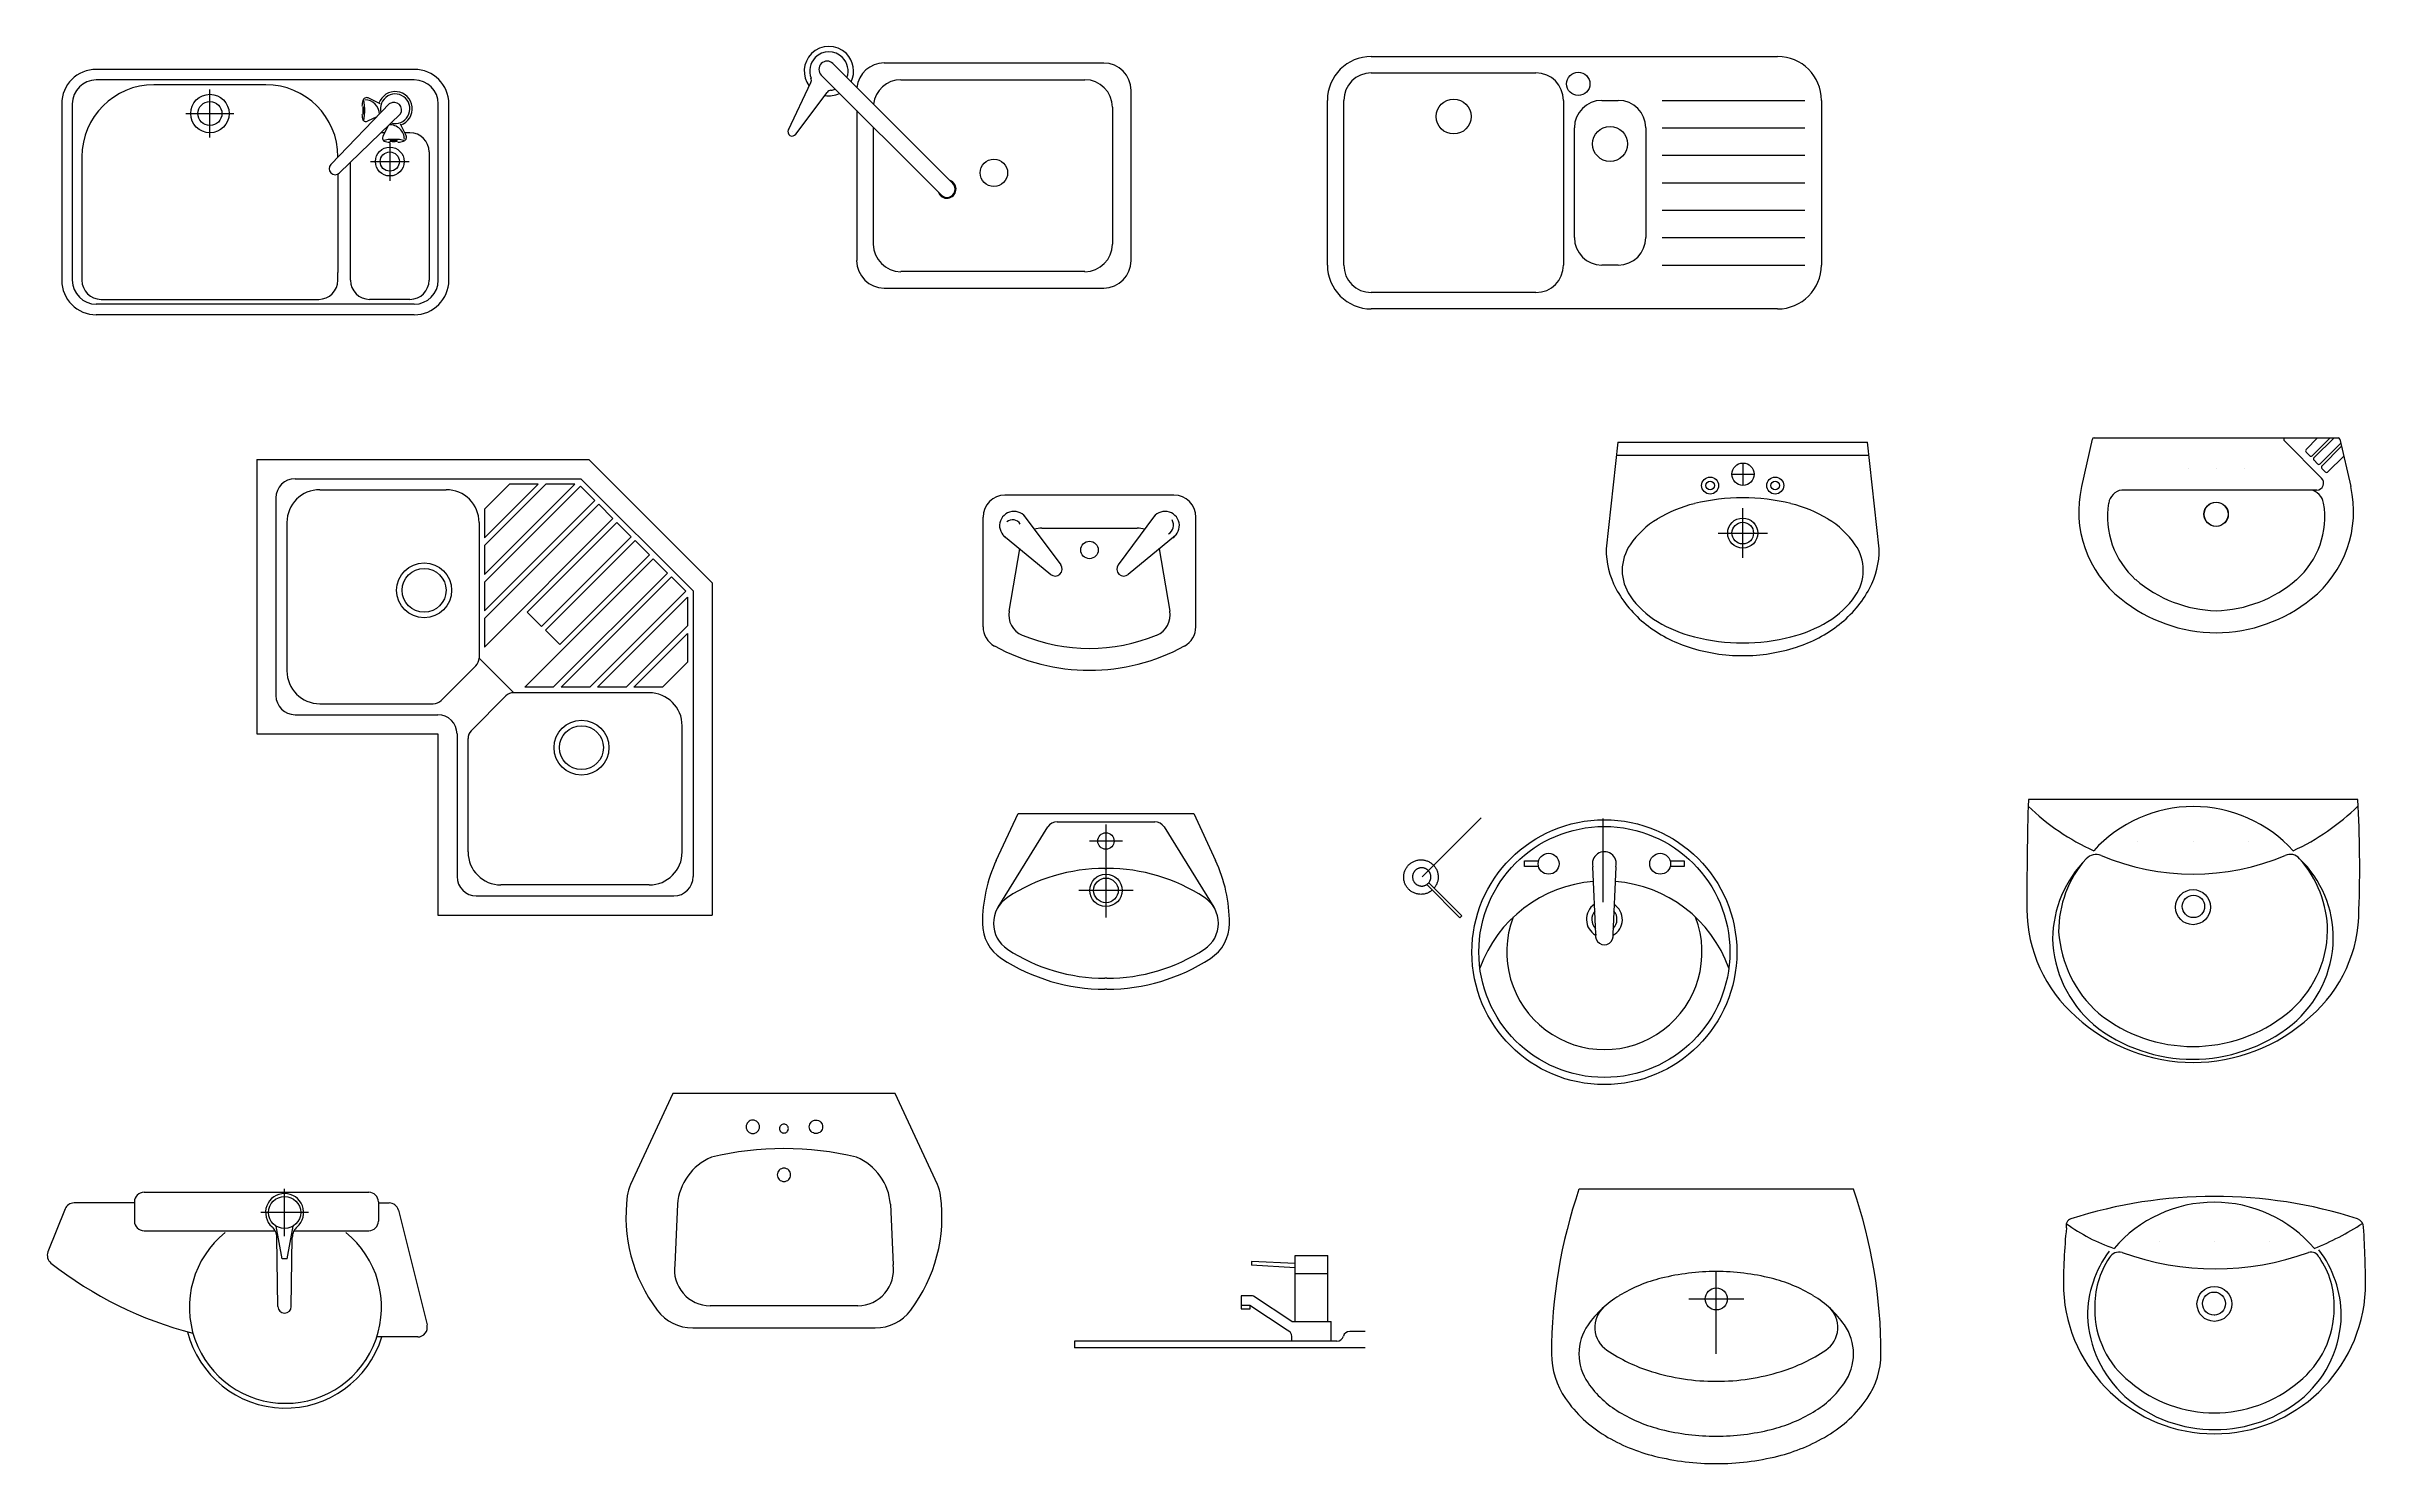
# Model space of a CAD drawing. Header units: centimetres. Extents: x 1964 to 2800, y 7671 to 8291.
# Drawn here: x 2270.3 to 2753.2, y 7995.6 to 8290.7 of the extents above; entities that cross this region are included whole.
import ezdxf

# ---------------------------------------------------------------- set-up
doc = ezdxf.new("R2010")
doc.units = ezdxf.units.CM
doc.header["$LTSCALE"] = 12.7
doc.styles.add('Txt', font='txt_____.ttf')

# ---------------------------------------------------------------- blocks, each defined once
blk = doc.blocks.new('Group-5')
for p, q in [((1253.12, 2000.23), (1259.97, 2000.23)), ((1253.12, 1986.51), (1253.12, 2000.23)), ((1259.97, 1986.51), (1259.97, 2000.23)), ((1244.06, 1999), (1244.02, 1998.19)), ((1253.12, 1997.63), (1244.02, 1998.19)), ((1253.12, 1998.58), (1244.06, 1999)), ((1253.12, 1996.45), (1259.97, 1996.45)), ((1241.89, 1991.8), (1241.89, 1989.09)), ((1244.07, 1991.8), (1241.89, 1991.8)), ((1243.7, 1989.83), (1241.89, 1989.83)), ((1251.45, 1984.66), (1243.7, 1989.83)), ((1243.75, 1989.09), (1243.75, 1989.81)), ((1252.43, 1986.51), (1244.46, 1991.75)), ((1241.89, 1989.09), (1243.75, 1989.09)), ((1252.43, 1986.51), (1260.66, 1986.51)), ((1260.66, 1982.4), (1260.66, 1986.51)), ((1207.2, 1982.4), (1207.2, 1981.02)), ((1261.85, 1982.4), (1207.2, 1982.4)), ((1267.74, 1981.02), (1207.2, 1981.02)), ((1252.43, 1982.4), (1252.43, 1983.34)), ((1267.74, 1984.42), (1264.5, 1984.42))]:
    blk.add_line(p, q)
for centre, start, end in [((1244.07, 1990.43), 73.4069, 90), ((1251.06, 1983.34), 0, 73.4069), ((1261.85, 1983.77), 270, 344.7325), ((1264.5, 1983.04), 90, 164.7325)]:
    blk.add_arc(centre, 1.37, start, end)
blk = doc.blocks.new('Group-6')
for p, q in [((1123.56, 2033.93), (1114.75, 2015.02)), ((1169.85, 2033.93), (1123.56, 2033.93)), ((1178.66, 2015.02), (1169.85, 2033.93)), ((1124.54, 2010.88), (1124, 1998.3)), ((1168.87, 2010.88), (1169.42, 1998.3)), ((1162.1, 1989.77), (1131.32, 1989.77)), ((1127.71, 1985.14), (1165.71, 1985.14))]:
    blk.add_line(p, q)
at = {"flags": 128}
for points in [[(1138.84, 2027.01, 0.414214), (1140.23, 2025.62, 0.414214), (1141.61, 2027.01, 0.414214), (1140.23, 2028.4, 0.414214)], [(1154.76, 2027.01, -0.414214), (1153.37, 2025.62, -0.414214), (1151.98, 2027.01, -0.414214), (1153.37, 2028.4, -0.414214)], [(1145.78, 2026.65, 0.414214), (1146.71, 2025.72, 0.414214), (1147.63, 2026.65, 0.414214), (1146.71, 2027.57, 0.414214)], [(1145.32, 2017.01, 0.414214), (1146.71, 2015.63, 0.414214), (1148.1, 2017.01, 0.414214), (1146.71, 2018.4, 0.414214)]]:
    blk.add_lwpolyline(points, format="xyb", close=True, dxfattribs=at)
for centre, radius, start, end in [((1136.06, 2010.02), 11.55, 112.7904, 175.7572), ((1146.71, 1957.79), 64.68, 76.4827, 103.5173), ((1157.35, 2010.02), 11.55, 4.2428, 67.2096), ((1123.27, 2011.39), 9.26, 156.8838, 172.2679), ((1170.15, 2011.39), 9.26, 7.7321, 23.1162), ((1146.11, 2008.29), 32.31, 172.2679, 217.0321), ((1147.3, 2008.29), 32.31, 322.9679, 7.7321), ((1131.32, 1997.18), 7.41, 171.2948, 270), ((1162.1, 1997.18), 7.41, 270, 8.7052), ((1127.71, 1994.4), 9.26, 217.0321, 270), ((1165.71, 1994.4), 9.26, 270, 322.9679)]:
    blk.add_arc(centre, radius, start, end)
blk = doc.blocks.new('Group-7')
for p, q in [((1036.93, 2165.97), (1036.93, 2108.82)), ((1036.93, 2165.97), (1106.08, 2165.97)), ((1131.79, 2140.25), (1106.08, 2165.97)), ((1044.93, 2161.97), (1104.42, 2161.97)), ((1050.07, 2159.68), (1076.36, 2159.68)), ((1103.14, 2160.82), (1084.36, 2142.05)), ((1095.54, 2160.82), (1084.36, 2149.64)), ((1089.56, 2160.82), (1084.36, 2155.62)), ((1097.16, 2160.82), (1084.36, 2148.03)), ((1104.35, 2160.42), (1084.36, 2140.43)), ((1095.54, 2160.82), (1089.56, 2160.82)), ((1103.14, 2160.82), (1097.16, 2160.82)), ((1107.33, 2157.44), (1104.35, 2160.42)), ((1127.79, 2138.59), (1104.42, 2161.97)), ((1040.93, 2157.97), (1040.93, 2116.82)), ((1107.33, 2157.44), (1084.36, 2134.48)), ((1108.13, 2156.64), (1084.36, 2132.86)), ((1084.36, 2155.62), (1084.36, 2149.64)), ((1111.11, 2153.66), (1084.36, 2126.91)), ((1111.11, 2153.66), (1108.13, 2156.64)), ((1043.21, 2152.82), (1043.21, 2121.96)), ((1083.22, 2152.82), (1083.22, 2124.62)), ((1111.92, 2152.85), (1093.25, 2134.18)), ((1114.89, 2149.88), (1096.23, 2131.21)), ((1115.7, 2149.07), (1097.03, 2130.4)), ((1114.89, 2149.88), (1111.92, 2152.85)), ((1118.68, 2146.09), (1115.7, 2149.07)), ((1084.36, 2148.03), (1084.36, 2142.05)), ((1119.49, 2145.28), (1092.74, 2118.53)), ((1118.68, 2146.09), (1100.01, 2127.42)), ((1122.46, 2142.31), (1119.49, 2145.28)), ((1084.36, 2140.43), (1084.36, 2134.48)), ((1122.46, 2142.31), (1098.69, 2118.53)), ((1123.27, 2141.5), (1100.3, 2118.53)), ((1126.25, 2138.52), (1123.27, 2141.5)), ((1131.79, 2140.25), (1131.79, 2071.1)), ((1126.25, 2138.52), (1106.26, 2118.53)), ((1126.65, 2137.31), (1107.87, 2118.53)), ((1126.65, 2137.31), (1126.65, 2131.33)), ((1127.79, 2138.59), (1127.79, 2079.1)), ((1084.36, 2132.86), (1084.36, 2126.91)), ((1096.23, 2131.21), (1093.25, 2134.18)), ((1100.01, 2127.42), (1097.03, 2130.4)), ((1126.65, 2131.33), (1113.85, 2118.53)), ((1126.65, 2129.71), (1115.47, 2118.53)), ((1126.65, 2129.71), (1126.65, 2123.73)), ((1083.22, 2124.62), (1090.45, 2117.39)), ((1075.31, 2115.77), (1082.55, 2123.01)), ((1126.65, 2123.73), (1121.45, 2118.53)), ((1050.07, 2115.1), (1073.7, 2115.1)), ((1081.6, 2109.49), (1088.83, 2116.72)), ((1118.65, 2117.39), (1090.45, 2117.39)), ((1098.69, 2118.53), (1092.74, 2118.53)), ((1106.26, 2118.53), (1100.3, 2118.53)), ((1113.85, 2118.53), (1107.87, 2118.53)), ((1121.45, 2118.53), (1115.47, 2118.53)), ((1044.93, 2112.82), (1074.64, 2112.82)), ((1125.51, 2084.24), (1125.51, 2110.53)), ((1036.93, 2108.82), (1074.64, 2108.82)), ((1074.64, 2108.82), (1074.64, 2071.1)), ((1078.65, 2108.82), (1078.65, 2079.1)), ((1080.93, 2084.24), (1080.93, 2107.87)), ((1118.65, 2077.39), (1087.79, 2077.39)), ((1082.65, 2075.1), (1123.79, 2075.1)), ((1074.64, 2071.1), (1131.79, 2071.1))]:
    blk.add_line(p, q)
for centre, radius in [((1071.79, 2138.72), 5.72), ((1071.79, 2138.72), 4.57), ((1104.55, 2105.96), 5.72), ((1104.55, 2105.96), 4.57)]:
    blk.add_circle(centre, radius)
for centre, radius, start, end in [((1044.93, 2157.97), 4, 90, 180), ((1050.07, 2152.82), 6.86, 90, 180), ((1076.36, 2152.82), 6.86, 0, 90), ((1080.93, 2124.62), 2.29, 315, 0), ((1050.07, 2121.96), 6.86, 180, 270), ((1044.93, 2116.82), 4, 180, 270), ((1073.7, 2117.39), 2.29, 270, 315), ((1090.45, 2115.1), 2.29, 90, 135), ((1118.65, 2110.53), 6.86, 360, 90), ((1074.64, 2108.82), 4, 0, 90), ((1083.22, 2107.87), 2.29, 135, 180), ((1087.79, 2084.24), 6.86, 180, 270), ((1118.65, 2084.24), 6.86, 270, 360), ((1082.65, 2079.1), 4, 180, 270), ((1123.79, 2079.1), 4, 270, 0)]:
    blk.add_arc(centre, radius, start, end)
blk = doc.blocks.new('Group-9')
for p, q in [((1190.91, 2082.46), (1195.46, 2092.24)), ((1195.46, 2092.24), (1232.03, 2092.24)), ((1232.03, 2092.24), (1236.57, 2082.46)), ((1191.28, 2072.78), (1201.64, 2089.45)), ((1203.58, 2090.52), (1223.9, 2090.52)), ((1217.17, 2086.52), (1210.31, 2086.52)), ((1213.74, 2089.95), (1213.74, 2070.58)), ((1225.84, 2089.45), (1236.2, 2072.78)), ((1213.53, 2080.81), (1213.96, 2080.81)), ((1219.4, 2076.24), (1208.09, 2076.24)), ((1213.96, 2057.95), (1213.53, 2057.95)), ((1213.96, 2055.66), (1213.53, 2055.66))]:
    blk.add_line(p, q)
for centre, radius in [((1213.74, 2086.52), 1.71), ((1213.74, 2076.24), 3.37), ((1213.74, 2076.24), 2.57)]:
    blk.add_circle(centre, radius)
for centre, radius, start, end in [((1203.58, 2088.24), 2.29, 90, 148.1327), ((1223.9, 2088.24), 2.29, 31.8673, 90), ((1219.08, 2069.38), 31.06, 155.0952, 180), ((1208.4, 2069.38), 31.06, 0, 24.9048), ((1213.53, 2043.66), 37.15, 90, 123.1113), ((1213.96, 2043.66), 37.15, 56.8887, 90), ((1196.76, 2069.38), 6.44, 123.1113, 236.8887), ((1230.73, 2069.38), 6.44, 303.1113, 56.8887), ((1196.76, 2069.38), 8.73, 180, 236.8887), ((1230.73, 2069.38), 8.73, 303.1113, 0), ((1213.53, 2095.1), 39.43, 236.8887, 270), ((1213.53, 2095.1), 37.15, 236.8887, 270), ((1213.96, 2095.1), 37.15, 270, 303.1113), ((1213.96, 2095.1), 39.43, 270, 303.1113)]:
    blk.add_arc(centre, radius, start, end)
blk = doc.blocks.new('Group-10')
for p, q in [((1227.9, 2158.52), (1192.72, 2158.52)), ((1188.17, 2131.12), (1188.17, 2153.97)), ((1196.75, 2154.23), (1204.33, 2144.03)), ((1223.88, 2154.23), (1216.29, 2144.03)), ((1232.46, 2131.12), (1232.46, 2153.97)), ((1192.42, 2150.12), (1202.24, 2142.04)), ((1200.38, 2151.69), (1220.25, 2151.69)), ((1228.2, 2150.12), (1218.39, 2142.04)), ((1193.57, 2134.38), (1195.79, 2147.34)), ((1224.84, 2147.34), (1227.06, 2134.38))]:
    blk.add_line(p, q)
blk.add_circle((1210.31, 2147.13), 1.82)
for centre, radius, start, end in [((1192.72, 2153.97), 4.56, 90, 180), ((1227.9, 2153.97), 4.56, 0, 90), ((1194.59, 2152.17), 2.99, 29.6794, 237.4895), ((1226.04, 2152.17), 2.99, 302.5105, 150.3206), ((1194.3, 2151.5), 1.91, 32.4013, 127.8642), ((1200.38, 2147.13), 4.56, 90, 109.7026), ((1220.25, 2147.13), 4.56, 70.2974, 90), ((1225.78, 2152.26), 2.05, 299.181, 32.7504), ((1203.16, 2143.16), 1.46, 230.537, 36.632), ((1217.46, 2143.16), 1.46, 143.368, 309.463), ((1198.06, 2133.61), 4.56, 170.2724, 247.5322), ((1222.57, 2133.61), 4.56, 292.4678, 9.7276), ((1192.72, 2131.12), 4.56, 180, 241.2901), ((1227.9, 2131.12), 4.56, 298.7099, 0), ((1210.31, 2163.24), 41.17, 241.2901, 298.7099), ((1210.31, 2163.24), 36.62, 247.5322, 292.4678)]:
    blk.add_arc(centre, radius, start, end)
blk = doc.blocks.new('Group-11')
for p, q in [((1154.48, 2245.99), (1179.43, 2221.04)), ((1156.9, 2248.41), (1181.86, 2223.46)), ((1213.28, 2248.52), (1167.56, 2248.52)), ((1147.65, 2234.63), (1152.31, 2244.46)), ((1149.15, 2233.73), (1155.7, 2242.41)), ((1171.03, 2245.02), (1209.36, 2245.02)), ((1219, 2207.38), (1219, 2242.81)), ((1161.85, 2238.62), (1161.85, 2207.38)), ((1215.08, 2239.31), (1215.08, 2210.79)), ((1148.4, 2234.18), (1148.4, 2234.18)), ((1165.32, 2210.79), (1165.32, 2235.15)), ((1209.36, 2205.08), (1171.03, 2205.08)), ((1167.56, 2201.66), (1213.28, 2201.66))]:
    blk.add_line(p, q)
blk.add_circle((1190.42, 2225.66), 2.86)
for centre, radius, start, end in [((1156.06, 2246.83), 5.14, 135, 217.1101), ((1156.06, 2246.83), 5.14, 45, 135), ((1156.06, 2246.83), 4, 45, 135), ((1156.06, 2246.83), 5.14, 334.4712, 45), ((1156.06, 2246.83), 4, 135, 201.4421), ((1151.27, 2244.95), 1.14, 334.6718, 21.4421), ((1155.69, 2247.2), 1.71, 45, 225), ((1156.06, 2246.83), 4, 340.3769, 45), ((1167.56, 2242.81), 5.72, 90, 173.7137), ((1213.28, 2242.81), 5.71, 0, 90), ((1156.06, 2246.83), 5.14, 260.515, 295.5288), ((1156.61, 2241.72), 1.14, 96.1831, 142.9533), ((1156.06, 2246.83), 4, 276.1831, 289.6231), ((1171.03, 2239.31), 5.71, 90, 173.4392), ((1209.36, 2239.31), 5.72, 0, 90), ((1148.4, 2234.18), 0.874, 148.8126, 328.8126), ((1180.64, 2222.25), 1.89, 200.2919, 69.7081), ((1180.64, 2222.25), 1.71, 225, 45), ((1167.56, 2207.38), 5.72, 180, 270), ((1171.03, 2210.79), 5.72, 180, 270), ((1209.36, 2210.79), 5.72, 270, 0), ((1213.28, 2207.38), 5.71, 270, 0)]:
    blk.add_arc(centre, radius, start, end)
blk = doc.blocks.new('Group-14')
for p, q in [((1369.39, 2014.03), (1312.24, 2014.03)), ((1340.81, 1979.74), (1340.81, 1996.88)), ((1335.1, 1991.17), (1346.53, 1991.17))]:
    blk.add_line(p, q)
blk.add_circle((1340.81, 1991.17), 2.29)
for centre, radius, start, end in [((1412.25, 1979.74), 105.73, 161.0754, 180), ((1269.38, 1979.74), 105.73, 0, 18.9246), ((1337.09, 1964.39), 32.04, 103.9568, 120.9638), ((1340.81, 1949.42), 47.46, 90, 103.9568), ((1340.81, 1949.42), 47.46, 76.0432, 90), ((1344.53, 1964.39), 32.04, 59.0362, 76.0432), ((1331.43, 1973.82), 21.03, 120.9638, 145.3805), ((1321.23, 1985.25), 5.72, 131.759, 236.0502), ((1350.2, 1973.82), 21.03, 34.6195, 59.0362), ((1360.4, 1985.25), 5.72, 303.9498, 48.241), ((1322.86, 1979.74), 10.63, 145.3805, 180), ((1358.76, 1979.74), 10.63, 0, 34.6195), ((1337.79, 2009.85), 35.37, 236.0502, 252.7421), ((1343.84, 2009.85), 35.37, 287.2579, 303.9498), ((1322.86, 1979.74), 16.34, 180, 214.6195), ((1322.86, 1979.74), 10.63, 180, 214.6195), ((1340.81, 2019.59), 45.57, 252.7421, 270), ((1340.81, 2019.59), 45.57, 270, 287.2579), ((1358.76, 1979.74), 10.63, 325.3805, 0), ((1358.76, 1979.74), 16.34, 325.3805, 0), ((1331.43, 1985.65), 26.75, 214.6195, 239.0362), ((1331.43, 1985.65), 21.03, 214.6195, 239.0362), ((1350.2, 1985.65), 21.03, 300.9638, 325.3805), ((1350.2, 1985.65), 26.75, 300.9638, 325.3805), ((1337.09, 1995.09), 32.04, 239.0362, 256.0432), ((1344.53, 1995.09), 32.04, 283.9568, 300.9638), ((1337.09, 1995.09), 37.76, 239.0362, 256.0432), ((1340.81, 2010.06), 47.46, 256.0432, 270), ((1340.81, 2010.06), 47.46, 270, 283.9568), ((1344.53, 1995.09), 37.76, 283.9568, 300.9638), ((1340.81, 2010.06), 53.18, 256.0432, 270), ((1340.81, 2010.06), 53.18, 270, 283.9568)]:
    blk.add_arc(centre, radius, start, end)
blk = doc.blocks.new('Group-15')
for p, q in [((1291.87, 2091.36), (1279.55, 2079.04)), ((1317.3, 2073.8), (1317.3, 2091.22)), ((1300.87, 2081.24), (1300.87, 2082.38)), ((1300.87, 2082.38), (1303.78, 2082.38)), ((1303.78, 2081.24), (1300.87, 2081.24)), ((1331.22, 2082.38), (1334.13, 2082.38)), ((1334.13, 2081.24), (1331.22, 2081.24)), ((1334.13, 2082.38), (1334.13, 2081.24)), ((1287.41, 2070.54), (1280.52, 2077.44)), ((1287.83, 2070.96), (1280.96, 2077.82)), ((1315.71, 2067.14), (1315.12, 2081.15)), ((1319.93, 2081.15), (1319.29, 2067.14)), ((1287.83, 2070.96), (1287.41, 2070.54)), ((1315.75, 2066.27), (1315.75, 2066.27)), ((1319.25, 2066.27), (1319.25, 2066.27))]:
    blk.add_line(p, q)
for centre, radius in [((1317.52, 2063.37), 27.58), ((1317.52, 2063.42), 26.13), ((1305.91, 2081.79), 2.18), ((1329.14, 2081.79), 2.18)]:
    blk.add_circle(centre, radius)
for centre, radius, start, end in [((1317.52, 2081.79), 2.49, 345.2032, 194.7968), ((1317.48, 2050.67), 27.53, 94.6304, 160.0733), ((1317.66, 2050.8), 27.38, 19.756, 85.5358), ((1317.57, 2070.22), 3.79, 124.2611, 240.0864), ((1317.57, 2070.22), 2.67, 139.8208, 225), ((1317.52, 2070.17), 3.74, 299.0546, 57.2648), ((1317.52, 2070.22), 2.63, 313.6028, 40.8151), ((1317.52, 2063.42), 20.33, 159.2195, 20.826), ((1317.52, 2066.77), 1.85, 168.6901, 11.5922)]:
    blk.add_arc(centre, radius, start, end)
for points, weights in [([(1281.67, 2076.29), (1279.05, 2074.04), (1276.7, 2076.56), (1274.35, 2079.08), (1276.77, 2081.54), (1279.2, 2083.99), (1281.75, 2081.67), (1284.3, 2079.35), (1282.08, 2076.7)], [1, 0.721468513526, 1, 0.721468513526, 1, 0.721468513526, 1, 0.721468513526, 1]), ([(1280.84, 2080.39), (1282.18, 2079.04), (1280.84, 2077.7), (1279.49, 2076.35), (1278.14, 2077.7), (1276.79, 2079.04), (1278.14, 2080.39), (1279.49, 2081.74), (1280.84, 2080.39)], [1, 0.707106868949, 1, 0.707106868949, 1, 0.707106868949, 1, 0.707106868949, 1])]:
    blk.add_rational_spline(points, weights, degree=2, knots=[0, 0, 0, 0.25, 0.25, 0.5, 0.5, 0.75, 0.75, 1, 1, 1])
blk = doc.blocks.new('Group-16')
for p, q in [((1320.34, 2169.55), (1317.88, 2147.33)), ((1320.34, 2169.55), (1372.29, 2169.55)), ((1374.76, 2147.33), (1372.29, 2169.55)), ((1320.05, 2166.89), (1372.59, 2166.89)), ((1346.38, 2165.22), (1346.38, 2160.57)), ((1344.06, 2162.89), (1348.71, 2162.89)), ((1346.32, 2150.64), (1346.32, 2155.82)), ((1346.32, 2145.51), (1346.32, 2155.82)), ((1341.19, 2150.64), (1351.5, 2150.64))]:
    blk.add_line(p, q)
for centre, radius in [((1346.38, 2162.89), 2.33), ((1339.54, 2160.54), 1.77), ((1339.54, 2160.54), 0.883), ((1353.09, 2160.54), 1.77), ((1353.09, 2160.54), 0.883), ((1346.32, 2150.64), 3.13), ((1346.32, 2150.64), 2.25)]:
    blk.add_circle(centre, radius)
for centre, radius, start, end in [((1343.06, 2129.51), 28.09, 104.0037, 121.052), ((1346.32, 2116.46), 41.54, 90, 104.0037), ((1346.32, 2116.46), 41.54, 75.9963, 90), ((1349.57, 2129.51), 28.09, 58.948, 75.9963), ((1338.11, 2137.73), 18.49, 121.052, 145.4739), ((1354.52, 2137.73), 18.49, 34.5261, 58.948), ((1335.4, 2147.33), 17.52, 180, 207.9322), ((1330.62, 2142.89), 9.39, 145.4739, 180), ((1362.02, 2142.89), 9.39, 0, 34.5261), ((1357.24, 2147.33), 17.52, 332.0678, 0), ((1340.66, 2150.12), 23.48, 207.9322, 232.0013), ((1330.62, 2142.89), 9.39, 180, 214.5261), ((1351.97, 2150.12), 23.48, 307.9987, 332.0678), ((1362.02, 2142.89), 9.39, 325.4739, 0), ((1338.11, 2148.05), 18.49, 214.5261, 238.948), ((1354.52, 2148.05), 18.49, 301.052, 325.4739), ((1344.08, 2154.51), 29.04, 232.0013, 252.0682), ((1343.06, 2156.27), 28.09, 238.948, 255.9963), ((1349.57, 2156.27), 28.09, 284.0037, 301.052), ((1348.55, 2154.51), 29.04, 287.9318, 307.9987), ((1346.32, 2161.41), 36.29, 252.0682, 270), ((1346.32, 2169.32), 41.54, 255.9963, 270), ((1346.32, 2169.32), 41.54, 270, 284.0037), ((1346.32, 2161.41), 36.29, 270, 287.9318)]:
    blk.add_arc(centre, radius, start, end)
blk = doc.blocks.new('Group-17')
for p, q in [((1268.99, 2249.88), (1353.57, 2249.88)), ((1268.99, 2246.45), (1303.28, 2246.45)), ((1259.84, 2206.45), (1259.84, 2240.74)), ((1263.27, 2206.45), (1263.27, 2240.74)), ((1308.99, 2240.74), (1308.99, 2206.45)), ((1316.99, 2240.74), (1320.42, 2240.74)), ((1329.56, 2240.74), (1359.28, 2240.74)), ((1362.71, 2240.74), (1362.71, 2206.45)), ((1311.28, 2212.16), (1311.28, 2235.02)), ((1326.14, 2235.02), (1326.14, 2212.16)), ((1329.56, 2235.02), (1359.28, 2235.02)), ((1329.56, 2229.31), (1359.28, 2229.31)), ((1329.56, 2223.59), (1359.28, 2223.59)), ((1329.56, 2217.88), (1359.28, 2217.88)), ((1329.56, 2212.16), (1359.28, 2212.16)), ((1320.42, 2206.45), (1316.99, 2206.45)), ((1329.56, 2206.45), (1359.28, 2206.45)), ((1303.28, 2200.73), (1268.99, 2200.73)), ((1353.57, 2197.3), (1268.99, 2197.3))]:
    blk.add_line(p, q)
for centre, radius in [((1312.08, 2244.17), 2.43), ((1286.13, 2237.38), 3.64), ((1318.71, 2231.67), 3.64)]:
    blk.add_circle(centre, radius)
for centre, radius, start, end in [((1268.99, 2240.74), 9.14, 90, 180), ((1268.99, 2240.74), 5.72, 90, 180), ((1303.28, 2240.74), 5.72, 0, 90), ((1353.57, 2240.74), 9.14, 0, 90), ((1316.99, 2235.02), 5.71, 90, 180), ((1320.42, 2235.02), 5.72, 0, 90), ((1316.99, 2212.16), 5.72, 180, 270), ((1320.42, 2212.16), 5.71, 270, 0), ((1268.99, 2206.45), 9.14, 180, 270), ((1268.99, 2206.45), 5.72, 180, 270), ((1303.28, 2206.45), 5.72, 270, 0), ((1353.57, 2206.45), 9.14, 270, 0)]:
    blk.add_arc(centre, radius, start, end)
blk = doc.blocks.new('Group-18')
for p, q in [((1042.74, 2004.27), (1042.74, 2014.12)), ((997.05, 2009.91), (993.47, 2000.96)), ((1011.48, 2011.17), (998.91, 2011.17)), ((1011.48, 2011.38), (1011.48, 2007.38)), ((1013.48, 2013.38), (1060.27, 2013.38)), ((1047.7, 2009.17), (1037.79, 2009.17)), ((1062.27, 2011.38), (1062.27, 2007.38)), ((1062.27, 2011.17), (1064.49, 2011.17)), ((1066.44, 2009.65), (1072.39, 1985.75)), ((1013.48, 2005.38), (1040.65, 2005.38)), ((1042.24, 1999.52), (1040.98, 2006.31)), ((1041.34, 1989.62), (1041.15, 2003.98)), ((1043.24, 1999.52), (1044.51, 2006.31)), ((1044.14, 1989.62), (1044.34, 2003.98)), ((1044.77, 2005.38), (1060.27, 2005.38)), ((1043.24, 1999.52), (1042.24, 1999.52)), ((1070.45, 1983.26), (1061.94, 1983.26))]:
    blk.add_line(p, q)
blk.add_circle((1042.74, 2009.17), 3.35)
for centre, radius, start, end in [((998.91, 2009.17), 2, 90, 158.2137), ((1013.48, 2011.38), 2, 90, 180), ((1042.74, 2009.17), 3.96, 311.3663, 228.6337), ((1060.27, 2011.38), 2, 0, 90), ((1064.49, 2009.17), 2, 13.9918, 90), ((1013.48, 2007.38), 2, 180, 270), ((1042.92, 1989.44), 20, 128.9748, 51.0252), ((1038.15, 2003.94), 3, 0.7959, 48.6337), ((1047.34, 2003.94), 3, 131.3663, 179.2041), ((1060.27, 2007.38), 2, 270, 0), ((995.33, 2000.22), 2, 158.2137, 231.7261), ((1043.17, 2060.85), 79.23, 231.7261, 255.7401), ((1042.74, 1989.62), 1.4, 180, 0), ((1070.45, 1985.26), 2, 270, 13.9918), ((1042.92, 1989.44), 21, 194.028, 342.8917)]:
    blk.add_arc(centre, radius, start, end)
blk = doc.blocks.new('Group-24')
for p, q in [((1069.74, 2247.2), (1003.54, 2247.2)), ((1069.74, 2245), (1003.54, 2245)), ((1038.84, 2244), (1015.54, 2244)), ((1027.19, 2233), (1027.19, 2243)), ((1059.12, 2240.75), (1059.05, 2240.7)), ((1059.2, 2240.7), (1059.12, 2240.75)), ((1062.64, 2240.02), (1060.14, 2241.24)), ((996.34, 2240), (996.34, 2203.3)), ((998.54, 2240), (998.54, 2203.3)), ((1022.19, 2238), (1032.19, 2238)), ((1052.38, 2227.39), (1064.68, 2240.13)), ((1066.88, 2237.93), (1054.14, 2225.63)), ((1059.05, 2236.64), (1059.12, 2236.59)), ((1059.09, 2239.4), (1059.07, 2239.39)), ((1059.07, 2237.88), (1059.09, 2237.87)), ((1059.12, 2239.39), (1059.09, 2239.4)), ((1059.09, 2237.87), (1059.09, 2237.86)), ((1059.09, 2237.86), (1059.1, 2237.87)), ((1059.1, 2237.87), (1059.12, 2237.88)), ((1059.12, 2236.59), (1059.2, 2236.64)), ((1061.97, 2237.33), (1060.03, 2236.39)), ((1066.8, 2235.88), (1068.05, 2233.33)), ((1074.74, 2203.3), (1074.74, 2240)), ((1076.94, 2203.3), (1076.94, 2240)), ((1063.57, 2234), (1062.81, 2234)), ((1064.24, 2235.38), (1063.2, 2233.23)), ((1063.39, 2232.31), (1063.45, 2232.39)), ((1063.45, 2232.24), (1063.39, 2232.31)), ((1064.64, 2232), (1064.64, 2224)), ((1064.67, 2232.29), (1064.69, 2232.31)), ((1064.67, 2232.28), (1064.67, 2232.29)), ((1064.69, 2232.26), (1064.67, 2232.28)), ((1064.67, 2232.28), (1064.67, 2232.28)), ((1066.19, 2232.31), (1066.21, 2232.28)), ((1066.21, 2232.28), (1066.19, 2232.26)), ((1067.51, 2232.39), (1067.56, 2232.31)), ((1067.56, 2232.31), (1067.51, 2232.24)), ((1068.84, 2234), (1067.72, 2234)), ((1000.54, 2229), (1000.54, 2203.3)), ((1053.84, 2229), (1053.84, 2228.91)), ((1056.44, 2203.3), (1056.44, 2227.85)), ((1060.64, 2228), (1068.64, 2228)), ((1072.84, 2230), (1072.84, 2203.3)), ((1053.84, 2225.41), (1053.84, 2204.9)), ((1053.84, 2203.3), (1053.84, 2204.9)), ((1069.74, 2198.3), (1003.54, 2198.3)), ((1004.54, 2199.3), (1049.84, 2199.3)), ((1068.84, 2199.3), (1060.44, 2199.3)), ((1069.74, 2196.1), (1003.54, 2196.1))]:
    blk.add_line(p, q)
for centre, radius in [((1027.19, 2238), 4), ((1027.19, 2238), 2.5), ((1064.64, 2228), 3), ((1064.64, 2228), 2)]:
    blk.add_circle(centre, radius)
for centre, radius, start, end in [((1003.54, 2240), 7.2, 90, 180), ((1069.74, 2240), 7.2, 0, 90), ((1003.54, 2240), 5, 90, 180), ((1015.54, 2229), 15, 90, 180), ((1038.84, 2229), 15, 0, 90), ((1061.9, 2239.72), 3.02, 160.9938, 171.8724), ((1059.83, 2240.49), 0.815, 67.5861, 165.0781), ((1056.35, 2239.72), 3.02, 8.0993, 18.9779), ((1059.42, 2237.81), 3.06, 0.6609, 89.5108), ((1065.76, 2239), 3.57, 289.0662, 161.2672), ((1065.76, 2239), 3.07, 254.2669, 195.3794), ((1069.74, 2240), 5, 0, 90), ((1066.28, 2239.09), 7.45, 171.8724, 176.6064), ((1066.28, 2238.25), 7.45, 183.3653, 188.0993), ((1061.9, 2237.62), 3.02, 188.0993, 198.9779), ((1065.43, 2238.63), 6.43, 177.146, 179.9859), ((1065.43, 2238.63), 6.43, 179.9859, 182.8258), ((1062.27, 2238.79), 3.26, 173.1566, 177.146), ((1062.27, 2238.48), 3.26, 182.8258, 186.8151), ((1060.33, 2239.02), 1.31, 163.8598, 173.1566), ((1060.33, 2238.24), 1.31, 186.8151, 196.1119), ((1059.7, 2237.15), 0.828, 221.19, 293.6824), ((1057.86, 2239.02), 1.31, 6.8151, 16.1119), ((1057.86, 2238.24), 1.31, 343.8598, 353.1566), ((1055.92, 2238.79), 3.26, 2.8258, 6.8151), ((1055.92, 2238.48), 3.26, 353.1566, 357.146), ((1052.75, 2238.63), 6.43, 359.9859, 2.8258), ((1052.75, 2238.63), 6.43, 357.146, 359.9859), ((1056.35, 2237.63), 3.02, 340.9938, 351.8724), ((1051.96, 2239.1), 7.45, 3.3653, 8.0993), ((1051.96, 2238.25), 7.45, 351.8724, 356.6064), ((1044.81, 2238.68), 14.61, 359.9859, 3.3653), ((1044.81, 2238.68), 14.61, 356.6064, 359.9859), ((1065.51, 2238.75), 1.59, 328.7248, 121.247), ((1063.96, 2232.89), 0.828, 156.2893, 228.7817), ((1064.43, 2229.54), 3.02, 98.0993, 108.9779), ((1064.43, 2235.09), 3.02, 250.9938, 261.8724), ((1065.05, 2225.15), 7.45, 93.3653, 98.0993), ((1065.06, 2239.47), 7.45, 261.8724, 266.7973), ((1064.62, 2232.61), 3.06, 0.4609, 91.6841), ((1065.47, 2218), 14.61, 89.9859, 93.3653), ((1065.05, 2231.05), 1.31, 96.8151, 106.1119), ((1065.05, 2233.52), 1.31, 253.8598, 263.1566), ((1065.28, 2229.11), 3.26, 92.8258, 96.8151), ((1065.28, 2235.46), 3.26, 263.1566, 267.146), ((1065.44, 2225.94), 6.43, 89.9859, 92.8258), ((1065.44, 2238.63), 6.43, 267.146, 269.9859), ((1065.44, 2225.94), 6.43, 87.146, 89.9859), ((1065.44, 2238.63), 6.43, 269.9859, 272.8258), ((1065.47, 2218), 14.61, 86.6064, 89.9859), ((1065.6, 2229.11), 3.26, 83.1566, 87.146), ((1065.6, 2235.46), 3.26, 272.8258, 276.8151), ((1065.83, 2231.05), 1.31, 73.8598, 83.1566), ((1065.83, 2233.52), 1.31, 276.8151, 286.1119), ((1065.9, 2225.15), 7.45, 81.8724, 86.6064), ((1065.9, 2239.47), 7.45, 273.3653, 278.0993), ((1066.52, 2229.54), 3.02, 70.9938, 81.8724), ((1066.53, 2235.09), 3.02, 278.0993, 288.9779), ((1067.29, 2233.02), 0.815, 284.8936, 22.3856), ((1068.84, 2230), 4, 0, 90), ((1053.26, 2226.51), 1.25, 134.9104, 314.9104), ((1003.54, 2203.3), 7.2, 180, 270), ((1003.54, 2203.3), 5, 180, 270), ((1004.54, 2203.3), 4, 180, 270), ((1049.84, 2203.3), 4, 270, 0), ((1060.44, 2203.3), 4, 180, 270), ((1068.84, 2203.3), 4, 270, 0), ((1069.74, 2203.3), 5, 270, 0), ((1069.74, 2203.3), 7.2, 270, 0)]:
    blk.add_arc(centre, radius, start, end)
blk = doc.blocks.new('Group-31')
for p, q in [((1433.14, 2003.19), (1433.14, 2003.19)), ((1444.52, 2003.19), (1444.52, 2003.19)), ((1455.9, 2003.19), (1455.9, 2003.19))]:
    blk.add_line(p, q)
for centre, radius in [((1444.52, 1990.13), 3.62), ((1444.45, 1990.2), 2.4)]:
    blk.add_circle(centre, radius)
for centre, radius, start, end in [((1444.5, 1915.01), 97.52, 72.1785, 107.8215), ((1444.49, 1983.91), 27.4, 40.4538, 139.5462), ((1528.27, 1994.06), 115.17, 174.0745, 180.5279), ((1415.17, 2006.41), 1.54, 109.7027, 197.1499), ((1436.09, 2037.9), 38.29, 234.2204, 251.0225), ((1442.74, 2057.57), 60.27, 292.013, 302.7755), ((1473.6, 2006.03), 1.97, 1.7608, 67.6495), ((1306.97, 1994.29), 169.01, 359.5614, 4.0012), ((1440.77, 1987.56), 22.67, 143.2847, 180.0004), ((1437.56, 1989.77), 17.95, 146.0943, 182.0036), ((1424.68, 1998.59), 2.34, 74.3788, 149.2092), ((1444.72, 2054.15), 56.72, 249.9908, 290.0092), ((1464.69, 1999.12), 1.81, 21.5536, 108.0608), ((1448.38, 1987.69), 22.55, 0.1807, 37.3685), ((1451.92, 1989.8), 17.57, 358.2978, 34.6489), ((1444.54, 1994.57), 31.48, 182.8592, 357.1408), ((1442.01, 1988.57), 23.93, 182.4092, 227.6935), ((1438.69, 1988.94), 19.07, 179.3874, 232.046), ((1449.84, 1989.27), 19.64, 308.534, 0.0178), ((1447.51, 1988.21), 23.44, 312.2598, 358.8962), ((1444.59, 1992.69), 28.73, 229.436, 310.564), ((1444.52, 1994.62), 27.16, 229.7191, 310.2809)]:
    blk.add_arc(centre, radius, start, end)
at = {"char_height": 0.00632, "attachment_point": 1, "line_spacing_factor": 1.059182, "style": 'Txt'}
for s, insert in [('MODELNUMBER', (1444.52, 1987.82)), ('PRODUCT', (1444.52, 1987.81)), ('TRADENAME', (1444.52, 1987.81)), ('MATERIAL', (1444.52, 1987.8))]:
    blk.add_mtext(s, dxfattribs=dict(at, insert=insert))
blk = doc.blocks.new('Group-32')
for p, q in [((1474.4, 2095.16), (1405.79, 2095.16)), ((1428.56, 2086.52), (1428.56, 2086.52)), ((1440.09, 2086.52), (1440.09, 2086.52)), ((1451.61, 2086.52), (1451.61, 2086.52))]:
    blk.add_line(p, q)
for centre, radius in [((1440.09, 2072.75), 3.65), ((1440.16, 2072.91), 2.33)]:
    blk.add_circle(centre, radius)
for centre, radius, start, end in [((2059.86, 2075.29), 654.37, 178.25973, 180.2597), ((1439.45, 2128.64), 48.48, 225.9697, 245.5908), ((1440.16, 2065.75), 27.96, 42.0889, 137.9111), ((1440.56, 2128.56), 48.54, 294.7836, 314.3212), ((1214.59, 2081.17), 260.19, 358.0199, 3.0834), ((1435.17, 2065.72), 24.36, 135.3804, 178.8827), ((1434.83, 2067.74), 22.73, 138.4014, 180.3592), ((1419.86, 2080.98), 2.74, 67.1245, 137.6281), ((1440.09, 2128.76), 49.14, 247.0492, 292.9508), ((1460.32, 2081.23), 2.52, 39.4608, 115.1876), ((1446.59, 2066.42), 22.69, 359.2376, 46.3139), ((1445.05, 2067.5), 23.05, 0.7528, 41.6651), ((1435.38, 2072.45), 29.88, 180.2308, 228.7588), ((1445.53, 2072.02), 29.09, 310.7351, 0.3035), ((1437.1, 2069.36), 25.07, 184.0275, 228.1566), ((1445.5, 2068.23), 22.6, 309.0677, 358.9273), ((1435.33, 2066.92), 24.52, 181.6874, 229.3123), ((1445.71, 2066.53), 23.58, 309.4247, 358.9927), ((1440.1, 2076.4), 35.98, 227.2556, 312.7444), ((1440.01, 2074.2), 33.13, 231.3892, 308.6108), ((1440.06, 2075.13), 31.39, 231.1699, 308.8301)]:
    blk.add_arc(centre, radius, start, end)
blk = doc.blocks.new('Group-33')
for p, q in [((1419.11, 2170.2), (1416.86, 2160.33)), ((1419.48, 2170.49), (1470.3, 2170.49)), ((1459.1, 2169.84), (1466.84, 2162.09)), ((1466.01, 2170.49), (1463.64, 2168.04)), ((1468.62, 2170.49), (1464.88, 2166.75)), ((1469.43, 2170.49), (1465.29, 2166.36)), ((1470.86, 2169.38), (1466.54, 2165.07)), ((1471, 2168.74), (1466.93, 2164.67)), ((1470.67, 2170.2), (1472.92, 2160.33)), ((1439.09, 2163.99), (1439.09, 2163.99)), ((1444.86, 2163.99), (1444.86, 2163.99)), ((1450.7, 2163.99), (1450.7, 2163.99)), ((1464.32, 2166.77), (1463.61, 2167.48)), ((1465.98, 2165.08), (1465.27, 2165.79)), ((1467.61, 2163.4), (1466.9, 2164.11)), ((1471.47, 2166.68), (1468.17, 2163.38)), ((1465.83, 2159.61), (1425.22, 2159.61))]:
    blk.add_line(p, q)
for centre in [(1444.86, 2154.55), (1444.87, 2154.55), (1444.89, 2154.55), (1444.91, 2154.55)]:
    blk.add_circle(centre, 2.51)
for centre, radius, start, end in [((1419.48, 2170.11), 0.378, 90, 165.2502), ((1459.35, 2170.13), 0.387, 114.1881, 229.0417), ((1470.3, 2170.11), 0.378, 14.7498, 90), ((1463.88, 2167.75), 0.378, 129.3002, 225.568), ((1464.61, 2167.01), 0.378, 220.3594, 316.6272), ((1465.53, 2166.06), 0.378, 129.3002, 225.568), ((1466.26, 2165.33), 0.378, 220.3594, 316.6272), ((1467.17, 2164.38), 0.378, 129.3002, 225.568), ((1467.9, 2163.64), 0.378, 220.3594, 316.6273), ((1439.53, 2155.16), 23.25, 167.1416, 231.6156), ((1425.83, 2156.29), 3.37, 100.3159, 169.7778), ((1463.95, 2156.29), 3.37, 10.2222, 79.6841), ((1450.25, 2155.16), 23.25, 308.3844, 12.8584), ((1465.81, 2161.06), 1.45, 270.8029, 44.9645), ((1439.81, 2154.02), 17.54, 170.5917, 228.2371), ((1449.97, 2154.02), 17.54, 311.7629, 9.4083), ((1445.73, 2161.53), 27.08, 229.4878, 268.2316), ((1444.05, 2161.53), 27.08, 271.7684, 310.5122), ((1445.08, 2161.81), 31.92, 231.2195, 269.6581), ((1444.7, 2161.81), 31.92, 270.3419, 308.7805)]:
    blk.add_arc(centre, radius, start, end)
at = {"char_height": 0.00644, "attachment_point": 1, "line_spacing_factor": 1.059182, "style": 'Txt'}
for s, insert in [('TRADENAME', (1444.89, 2170.49)), ('MODELNUMBER', (1444.89, 2170.49)), ('MATERIAL', (1444.89, 2170.48)), ('PRODUCT', (1444.89, 2170.48))]:
    blk.add_mtext(s, dxfattribs=dict(at, insert=insert))

msp = doc.modelspace()

# ---------------------------------------------------------------- block references
for name in ['Group-11', 'Group-17', 'Group-24', 'Group-33', 'Group-7', 'Group-16', 'Group-10', 'Group-32', 'Group-9', 'Group-15', 'Group-6', 'Group-18', 'Group-14', 'Group-31', 'Group-5']:
    msp.add_blockref(name, (1277.16, 6038.7))

doc.saveas('drawing.dxf')
